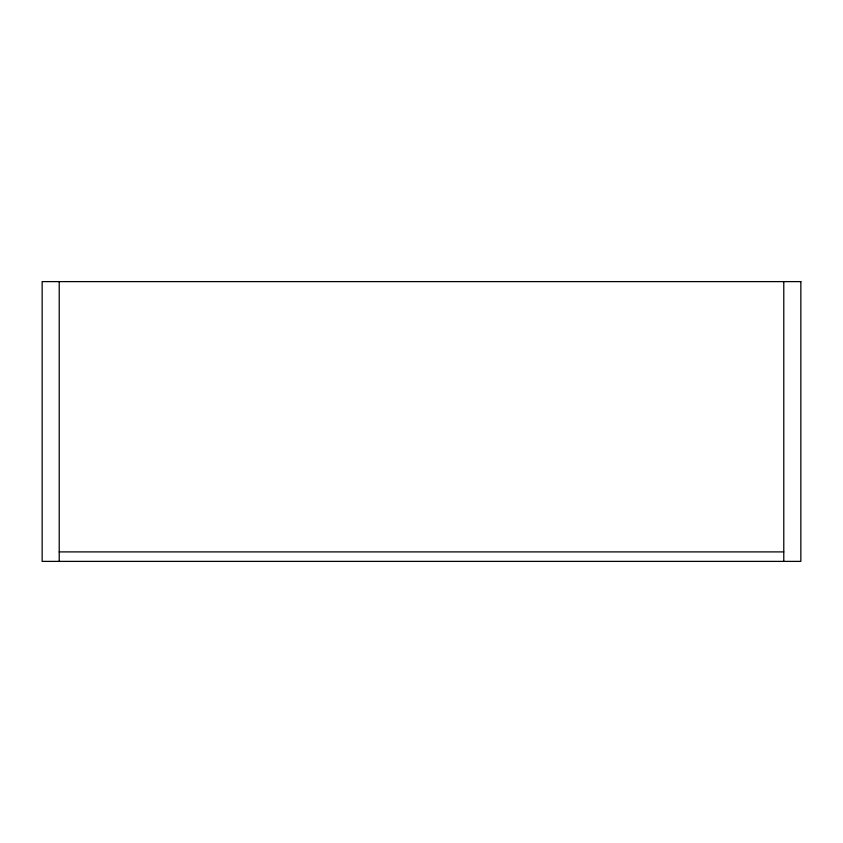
<?xml version="1.0" encoding="UTF-8"?>
<svg xmlns="http://www.w3.org/2000/svg" width="843" height="843" viewBox="0 0 843 843"><rect width="100%" height="100%" fill="white"/><g stroke="black" fill="none" stroke-linecap="round" stroke-linejoin="round"><path stroke-width="1.26" d="M59.221 551.902L783.779 551.902M783.779 281.615L783.779 561.385M59.221 281.615L59.221 561.385M800.85 281.615L42.15 281.615L42.15 561.385L800.85 561.385L800.85 281.615"/></g></svg>
